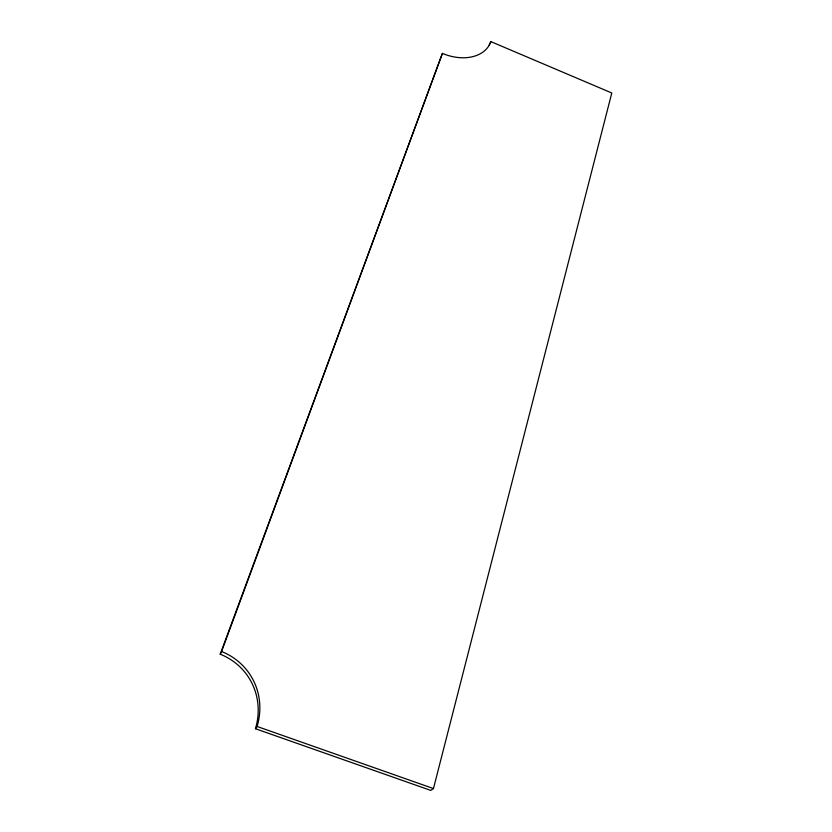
<?xml version="1.0" encoding="UTF-8"?>
<svg xmlns="http://www.w3.org/2000/svg" width="832" height="832" viewBox="0 0 832 832"><rect width="100%" height="100%" fill="white"/><g stroke="black" fill="none" stroke-linecap="round" stroke-linejoin="round"><path stroke-width="1.25" d="M255.455 728.728C264.649 697.934 250.214 666.286 220.21 654.181L442.406 53.404A41.6 29.255 25.7 0 0 490.838 41.6L611.79 92.986L433.451 788.57L430.726 790.4L255.455 728.728L257.109 726.471C266.334 695.49 251.774 663.686 221.603 651.508L442.406 53.404M489.195 45.053L490.838 41.6M220.21 654.181L221.603 651.508M257.109 726.471L433.451 788.57"/></g></svg>
